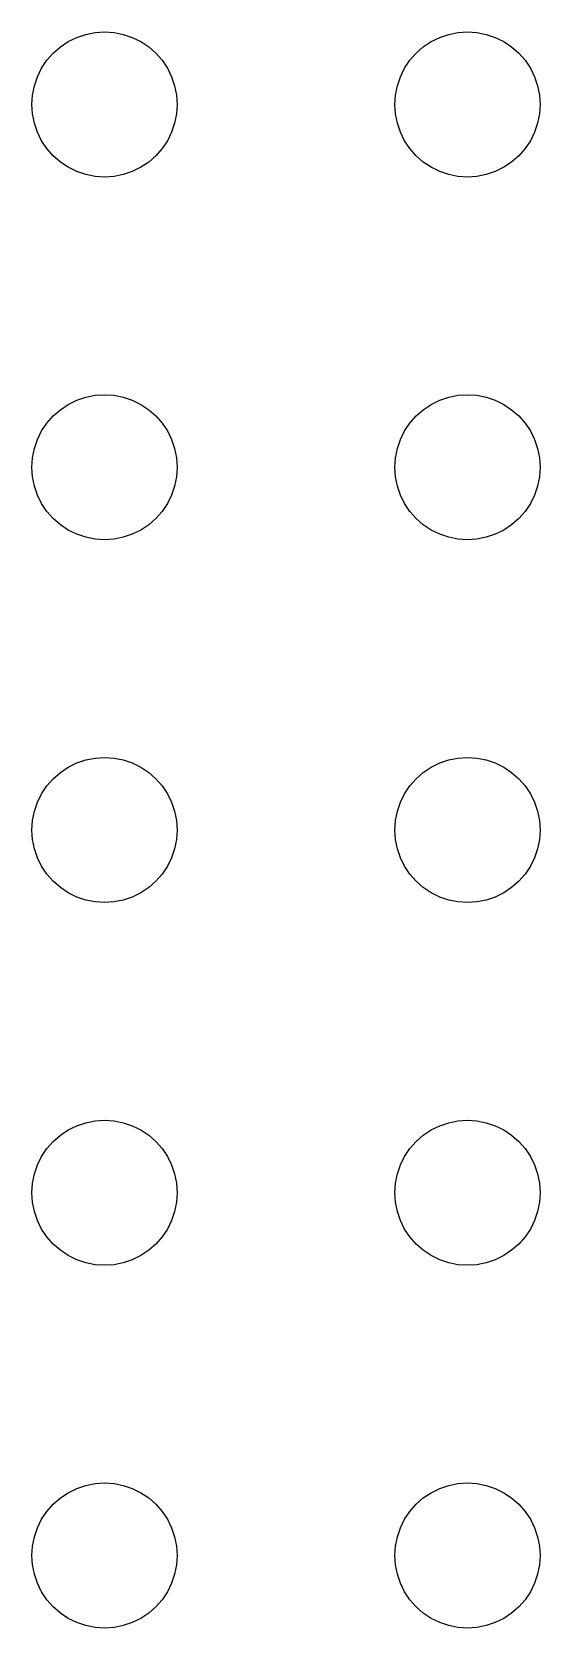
# Model space of a CAD drawing. Header units: metres. Extents: x -149 to 149, y -149 to 149.
# Drawn here: x 4.5 to 25.5, y 4.5 to 70.5 of the extents above; entities that cross this region are included whole.
import ezdxf

# ---------------------------------------------------------------- set-up
doc = ezdxf.new("R2010")
doc.units = ezdxf.units.M

msp = doc.modelspace()

# ---------------------------------------------------------------- linework, layer by layer
for p, q in [((5.67371, 69.8801), (6, 70.0981)), ((6, 70.0981), (6.35194, 70.2716)), ((6.35194, 70.2716), (6.72354, 70.3978)), ((6.72354, 70.3978), (7.10841, 70.4743)), ((7.10841, 70.4743), (7.5, 70.5)), ((7.5, 70.5), (7.89157, 70.4743)), ((7.89157, 70.4743), (8.27644, 70.3978)), ((8.27644, 70.3978), (8.64804, 70.2716)), ((8.64804, 70.2716), (9, 70.0981)), ((9, 70.0981), (9.32628, 69.8801)), ((20.6737, 69.8801), (21, 70.0981)), ((21, 70.0981), (21.3519, 70.2716)), ((21.3519, 70.2716), (21.7235, 70.3978)), ((21.7235, 70.3978), (22.1084, 70.4743)), ((22.1084, 70.4743), (22.5, 70.5)), ((22.5, 70.5), (22.8916, 70.4743)), ((22.8916, 70.4743), (23.2764, 70.3978)), ((23.2764, 70.3978), (23.648, 70.2716)), ((23.648, 70.2716), (24, 70.0981)), ((24, 70.0981), (24.3263, 69.8801)), ((4.90192, 69), (5.11993, 69.3263)), ((5.11993, 69.3263), (5.37868, 69.6213)), ((5.37868, 69.6213), (5.67371, 69.8801)), ((9.32628, 69.8801), (9.62131, 69.6213)), ((9.62131, 69.6213), (9.88005, 69.3263)), ((9.88005, 69.3263), (10.0981, 69)), ((19.9019, 69), (20.1199, 69.3263)), ((20.1199, 69.3263), (20.3787, 69.6213)), ((20.3787, 69.6213), (20.6737, 69.8801)), ((24.3263, 69.8801), (24.6213, 69.6213)), ((24.6213, 69.6213), (24.8801, 69.3263)), ((24.8801, 69.3263), (25.0981, 69)), ((4.60222, 68.2765), (4.72835, 68.648)), ((4.72835, 68.648), (4.90192, 69)), ((10.0981, 69), (10.2716, 68.648)), ((10.2716, 68.648), (10.3978, 68.2765)), ((19.6022, 68.2765), (19.7283, 68.648)), ((19.7283, 68.648), (19.9019, 69)), ((25.0981, 69), (25.2716, 68.648)), ((25.2716, 68.648), (25.3978, 68.2765)), ((4.52567, 67.8916), (4.60222, 68.2765)), ((10.3978, 68.2765), (10.4743, 67.8916)), ((19.5257, 67.8916), (19.6022, 68.2765)), ((25.3978, 68.2765), (25.4743, 67.8916)), ((4.5, 67.5), (4.52567, 67.8916)), ((4.52567, 67.1084), (4.5, 67.5)), ((10.4743, 67.8916), (10.5, 67.5)), ((10.5, 67.5), (10.4743, 67.1084)), ((19.5, 67.5), (19.5257, 67.8916)), ((19.5257, 67.1084), (19.5, 67.5)), ((25.4743, 67.8916), (25.5, 67.5)), ((25.5, 67.5), (25.4743, 67.1084)), ((4.60222, 66.7235), (4.52567, 67.1084)), ((4.72835, 66.3519), (4.60222, 66.7235)), ((10.3978, 66.7235), (10.2716, 66.3519)), ((10.4743, 67.1084), (10.3978, 66.7235)), ((19.6022, 66.7235), (19.5257, 67.1084)), ((19.7283, 66.3519), (19.6022, 66.7235)), ((25.3978, 66.7235), (25.2716, 66.3519)), ((25.4743, 67.1084), (25.3978, 66.7235)), ((4.90192, 66), (4.72835, 66.3519)), ((5.11993, 65.6737), (4.90192, 66)), ((10.0981, 66), (9.88005, 65.6737)), ((10.2716, 66.3519), (10.0981, 66)), ((19.9019, 66), (19.7283, 66.3519)), ((20.1199, 65.6737), (19.9019, 66)), ((25.0981, 66), (24.8801, 65.6737)), ((25.2716, 66.3519), (25.0981, 66)), ((5.37868, 65.3787), (5.11993, 65.6737)), ((5.67371, 65.1199), (5.37868, 65.3787)), ((9.62131, 65.3787), (9.32628, 65.1199)), ((9.88005, 65.6737), (9.62131, 65.3787)), ((20.3787, 65.3787), (20.1199, 65.6737)), ((20.6737, 65.1199), (20.3787, 65.3787)), ((24.6213, 65.3787), (24.3263, 65.1199)), ((24.8801, 65.6737), (24.6213, 65.3787)), ((6, 64.9019), (5.67371, 65.1199)), ((6.35194, 64.7284), (6, 64.9019)), ((6.72354, 64.6022), (6.35194, 64.7284)), ((8.64804, 64.7284), (8.27644, 64.6022)), ((9, 64.9019), (8.64804, 64.7284)), ((9.32628, 65.1199), (9, 64.9019)), ((21, 64.9019), (20.6737, 65.1199)), ((21.3519, 64.7284), (21, 64.9019)), ((21.7235, 64.6022), (21.3519, 64.7284)), ((23.648, 64.7284), (23.2764, 64.6022)), ((24, 64.9019), (23.648, 64.7284)), ((24.3263, 65.1199), (24, 64.9019)), ((7.10841, 64.5257), (6.72354, 64.6022)), ((7.5, 64.5), (7.10841, 64.5257)), ((7.89157, 64.5257), (7.5, 64.5)), ((8.27644, 64.6022), (7.89157, 64.5257)), ((22.1084, 64.5257), (21.7235, 64.6022)), ((22.5, 64.5), (22.1084, 64.5257)), ((22.8916, 64.5257), (22.5, 64.5)), ((23.2764, 64.6022), (22.8916, 64.5257)), ((6.72354, 55.3978), (7.10841, 55.4743)), ((7.10841, 55.4743), (7.5, 55.5)), ((7.5, 55.5), (7.89157, 55.4743)), ((7.89157, 55.4743), (8.27644, 55.3978)), ((21.7235, 55.3978), (22.1084, 55.4743)), ((22.1084, 55.4743), (22.5, 55.5)), ((22.5, 55.5), (22.8916, 55.4743)), ((22.8916, 55.4743), (23.2764, 55.3978)), ((5.37868, 54.6213), (5.67371, 54.8801)), ((5.67371, 54.8801), (6, 55.0981)), ((6, 55.0981), (6.35194, 55.2716)), ((6.35194, 55.2716), (6.72354, 55.3978)), ((8.27644, 55.3978), (8.64804, 55.2716)), ((8.64804, 55.2716), (9, 55.0981)), ((9, 55.0981), (9.32628, 54.8801)), ((9.32628, 54.8801), (9.62131, 54.6213)), ((20.3787, 54.6213), (20.6737, 54.8801)), ((20.6737, 54.8801), (21, 55.0981)), ((21, 55.0981), (21.3519, 55.2716)), ((21.3519, 55.2716), (21.7235, 55.3978)), ((23.2764, 55.3978), (23.648, 55.2716)), ((23.648, 55.2716), (24, 55.0981)), ((24, 55.0981), (24.3263, 54.8801)), ((24.3263, 54.8801), (24.6213, 54.6213)), ((4.90192, 54), (5.11993, 54.3263)), ((5.11993, 54.3263), (5.37868, 54.6213)), ((9.62131, 54.6213), (9.88005, 54.3263)), ((9.88005, 54.3263), (10.0981, 54)), ((19.9019, 54), (20.1199, 54.3263)), ((20.1199, 54.3263), (20.3787, 54.6213)), ((24.6213, 54.6213), (24.8801, 54.3263)), ((24.8801, 54.3263), (25.0981, 54)), ((4.60222, 53.2765), (4.72835, 53.648)), ((4.72835, 53.648), (4.90192, 54)), ((10.0981, 54), (10.2716, 53.648)), ((10.2716, 53.648), (10.3978, 53.2765)), ((19.6022, 53.2765), (19.7283, 53.648)), ((19.7283, 53.648), (19.9019, 54)), ((25.0981, 54), (25.2716, 53.648)), ((25.2716, 53.648), (25.3978, 53.2765)), ((4.5, 52.5), (4.52567, 52.8916)), ((4.52567, 52.8916), (4.60222, 53.2765)), ((10.3978, 53.2765), (10.4743, 52.8916)), ((10.4743, 52.8916), (10.5, 52.5)), ((19.5, 52.5), (19.5257, 52.8916)), ((19.5257, 52.8916), (19.6022, 53.2765)), ((25.3978, 53.2765), (25.4743, 52.8916)), ((25.4743, 52.8916), (25.5, 52.5)), ((4.52567, 52.1084), (4.5, 52.5)), ((10.5, 52.5), (10.4743, 52.1084)), ((19.5257, 52.1084), (19.5, 52.5)), ((25.5, 52.5), (25.4743, 52.1084)), ((4.60222, 51.7235), (4.52567, 52.1084)), ((4.72835, 51.3519), (4.60222, 51.7235)), ((10.3978, 51.7235), (10.2716, 51.3519)), ((10.4743, 52.1084), (10.3978, 51.7235)), ((19.6022, 51.7235), (19.5257, 52.1084)), ((19.7283, 51.3519), (19.6022, 51.7235)), ((25.3978, 51.7235), (25.2716, 51.3519)), ((25.4743, 52.1084), (25.3978, 51.7235)), ((4.90192, 51), (4.72835, 51.3519)), ((5.11993, 50.6737), (4.90192, 51)), ((10.0981, 51), (9.88005, 50.6737)), ((10.2716, 51.3519), (10.0981, 51)), ((19.9019, 51), (19.7283, 51.3519)), ((20.1199, 50.6737), (19.9019, 51)), ((25.0981, 51), (24.8801, 50.6737)), ((25.2716, 51.3519), (25.0981, 51)), ((5.37868, 50.3787), (5.11993, 50.6737)), ((5.67371, 50.1199), (5.37868, 50.3787)), ((9.62131, 50.3787), (9.32628, 50.1199)), ((9.88005, 50.6737), (9.62131, 50.3787)), ((20.3787, 50.3787), (20.1199, 50.6737)), ((20.6737, 50.1199), (20.3787, 50.3787)), ((24.6213, 50.3787), (24.3263, 50.1199)), ((24.8801, 50.6737), (24.6213, 50.3787)), ((6, 49.9019), (5.67371, 50.1199)), ((6.35194, 49.7284), (6, 49.9019)), ((6.72354, 49.6022), (6.35194, 49.7284)), ((7.10841, 49.5257), (6.72354, 49.6022)), ((7.5, 49.5), (7.10841, 49.5257)), ((7.89157, 49.5257), (7.5, 49.5)), ((8.27644, 49.6022), (7.89157, 49.5257)), ((8.64804, 49.7284), (8.27644, 49.6022)), ((9, 49.9019), (8.64804, 49.7284)), ((9.32628, 50.1199), (9, 49.9019)), ((21, 49.9019), (20.6737, 50.1199)), ((21.3519, 49.7284), (21, 49.9019)), ((21.7235, 49.6022), (21.3519, 49.7284)), ((22.1084, 49.5257), (21.7235, 49.6022)), ((22.5, 49.5), (22.1084, 49.5257)), ((22.8916, 49.5257), (22.5, 49.5)), ((23.2764, 49.6022), (22.8916, 49.5257)), ((23.648, 49.7284), (23.2764, 49.6022)), ((24, 49.9019), (23.648, 49.7284)), ((24.3263, 50.1199), (24, 49.9019)), ((6, 40.0981), (6.35194, 40.2716)), ((6.35194, 40.2716), (6.72354, 40.3978)), ((6.72354, 40.3978), (7.10841, 40.4743)), ((7.10841, 40.4743), (7.5, 40.5)), ((7.5, 40.5), (7.89157, 40.4743)), ((7.89157, 40.4743), (8.27644, 40.3978)), ((8.27644, 40.3978), (8.64804, 40.2716)), ((8.64804, 40.2716), (9, 40.0981)), ((21, 40.0981), (21.3519, 40.2716)), ((21.3519, 40.2716), (21.7235, 40.3978)), ((21.7235, 40.3978), (22.1084, 40.4743)), ((22.1084, 40.4743), (22.5, 40.5)), ((22.5, 40.5), (22.8916, 40.4743)), ((22.8916, 40.4743), (23.2764, 40.3978)), ((23.2764, 40.3978), (23.648, 40.2716)), ((23.648, 40.2716), (24, 40.0981)), ((5.11993, 39.3263), (5.37868, 39.6213)), ((5.37868, 39.6213), (5.67371, 39.8801)), ((5.67371, 39.8801), (6, 40.0981)), ((9, 40.0981), (9.32628, 39.8801)), ((9.32628, 39.8801), (9.62131, 39.6213)), ((9.62131, 39.6213), (9.88005, 39.3263)), ((20.1199, 39.3263), (20.3787, 39.6213)), ((20.3787, 39.6213), (20.6737, 39.8801)), ((20.6737, 39.8801), (21, 40.0981)), ((24, 40.0981), (24.3263, 39.8801)), ((24.3263, 39.8801), (24.6213, 39.6213)), ((24.6213, 39.6213), (24.8801, 39.3263)), ((4.72835, 38.648), (4.90192, 39)), ((4.90192, 39), (5.11993, 39.3263)), ((9.88005, 39.3263), (10.0981, 39)), ((10.0981, 39), (10.2716, 38.648)), ((19.7283, 38.648), (19.9019, 39)), ((19.9019, 39), (20.1199, 39.3263)), ((24.8801, 39.3263), (25.0981, 39)), ((25.0981, 39), (25.2716, 38.648)), ((4.60222, 38.2765), (4.72835, 38.648)), ((10.2716, 38.648), (10.3978, 38.2765)), ((19.6022, 38.2765), (19.7283, 38.648)), ((25.2716, 38.648), (25.3978, 38.2765)), ((4.5, 37.5), (4.52567, 37.8916)), ((4.52567, 37.8916), (4.60222, 38.2765)), ((10.3978, 38.2765), (10.4743, 37.8916)), ((10.4743, 37.8916), (10.5, 37.5)), ((19.5, 37.5), (19.5257, 37.8916)), ((19.5257, 37.8916), (19.6022, 38.2765)), ((25.3978, 38.2765), (25.4743, 37.8916)), ((25.4743, 37.8916), (25.5, 37.5)), ((4.52567, 37.1084), (4.5, 37.5)), ((4.60222, 36.7235), (4.52567, 37.1084)), ((10.4743, 37.1084), (10.3978, 36.7235)), ((10.5, 37.5), (10.4743, 37.1084)), ((19.5257, 37.1084), (19.5, 37.5)), ((19.6022, 36.7235), (19.5257, 37.1084)), ((25.4743, 37.1084), (25.3978, 36.7235)), ((25.5, 37.5), (25.4743, 37.1084)), ((4.72835, 36.3519), (4.60222, 36.7235)), ((4.90192, 36), (4.72835, 36.3519)), ((10.2716, 36.3519), (10.0981, 36)), ((10.3978, 36.7235), (10.2716, 36.3519)), ((19.7283, 36.3519), (19.6022, 36.7235)), ((19.9019, 36), (19.7283, 36.3519)), ((25.2716, 36.3519), (25.0981, 36)), ((25.3978, 36.7235), (25.2716, 36.3519)), ((5.11993, 35.6737), (4.90192, 36)), ((5.37868, 35.3787), (5.11993, 35.6737)), ((9.88005, 35.6737), (9.62131, 35.3787)), ((10.0981, 36), (9.88005, 35.6737)), ((20.1199, 35.6737), (19.9019, 36)), ((20.3787, 35.3787), (20.1199, 35.6737)), ((24.8801, 35.6737), (24.6213, 35.3787)), ((25.0981, 36), (24.8801, 35.6737)), ((5.67371, 35.1199), (5.37868, 35.3787)), ((6, 34.9019), (5.67371, 35.1199)), ((9.32628, 35.1199), (9, 34.9019)), ((9.62131, 35.3787), (9.32628, 35.1199)), ((20.6737, 35.1199), (20.3787, 35.3787)), ((21, 34.9019), (20.6737, 35.1199)), ((24.3263, 35.1199), (24, 34.9019)), ((24.6213, 35.3787), (24.3263, 35.1199)), ((6.35194, 34.7284), (6, 34.9019)), ((6.72354, 34.6022), (6.35194, 34.7284)), ((7.10841, 34.5257), (6.72354, 34.6022)), ((7.5, 34.5), (7.10841, 34.5257)), ((7.89157, 34.5257), (7.5, 34.5)), ((8.27644, 34.6022), (7.89157, 34.5257)), ((8.64804, 34.7284), (8.27644, 34.6022)), ((9, 34.9019), (8.64804, 34.7284)), ((21.3519, 34.7284), (21, 34.9019)), ((21.7235, 34.6022), (21.3519, 34.7284)), ((22.1084, 34.5257), (21.7235, 34.6022)), ((22.5, 34.5), (22.1084, 34.5257)), ((22.8916, 34.5257), (22.5, 34.5)), ((23.2764, 34.6022), (22.8916, 34.5257)), ((23.648, 34.7284), (23.2764, 34.6022)), ((24, 34.9019), (23.648, 34.7284)), ((5.67371, 24.8801), (6, 25.0981)), ((6, 25.0981), (6.35194, 25.2716)), ((6.35194, 25.2716), (6.72354, 25.3978)), ((6.72354, 25.3978), (7.10841, 25.4743)), ((7.10841, 25.4743), (7.5, 25.5)), ((7.5, 25.5), (7.89157, 25.4743)), ((7.89157, 25.4743), (8.27644, 25.3978)), ((8.27644, 25.3978), (8.64804, 25.2716)), ((8.64804, 25.2716), (9, 25.0981)), ((9, 25.0981), (9.32628, 24.8801)), ((20.6737, 24.8801), (21, 25.0981)), ((21, 25.0981), (21.3519, 25.2716)), ((21.3519, 25.2716), (21.7235, 25.3978)), ((21.7235, 25.3978), (22.1084, 25.4743)), ((22.1084, 25.4743), (22.5, 25.5)), ((22.5, 25.5), (22.8916, 25.4743)), ((22.8916, 25.4743), (23.2764, 25.3978)), ((23.2764, 25.3978), (23.648, 25.2716)), ((23.648, 25.2716), (24, 25.0981)), ((24, 25.0981), (24.3263, 24.8801)), ((5.11993, 24.3263), (5.37868, 24.6213)), ((5.37868, 24.6213), (5.67371, 24.8801)), ((9.32628, 24.8801), (9.62131, 24.6213)), ((9.62131, 24.6213), (9.88005, 24.3263)), ((20.1199, 24.3263), (20.3787, 24.6213)), ((20.3787, 24.6213), (20.6737, 24.8801)), ((24.3263, 24.8801), (24.6213, 24.6213)), ((24.6213, 24.6213), (24.8801, 24.3263)), ((4.72835, 23.648), (4.90192, 24)), ((4.90192, 24), (5.11993, 24.3263)), ((9.88005, 24.3263), (10.0981, 24)), ((10.0981, 24), (10.2716, 23.648)), ((19.7283, 23.648), (19.9019, 24)), ((19.9019, 24), (20.1199, 24.3263)), ((24.8801, 24.3263), (25.0981, 24)), ((25.0981, 24), (25.2716, 23.648)), ((4.52567, 22.8916), (4.60222, 23.2764)), ((4.60222, 23.2764), (4.72835, 23.648)), ((10.2716, 23.648), (10.3978, 23.2764)), ((10.3978, 23.2764), (10.4743, 22.8916)), ((19.5257, 22.8916), (19.6022, 23.2764)), ((19.6022, 23.2764), (19.7283, 23.648)), ((25.2716, 23.648), (25.3978, 23.2764)), ((25.3978, 23.2764), (25.4743, 22.8916)), ((4.5, 22.5), (4.52567, 22.8916)), ((4.52567, 22.1084), (4.5, 22.5)), ((10.4743, 22.8916), (10.5, 22.5)), ((10.5, 22.5), (10.4743, 22.1084)), ((19.5, 22.5), (19.5257, 22.8916)), ((19.5257, 22.1084), (19.5, 22.5)), ((25.4743, 22.8916), (25.5, 22.5)), ((25.5, 22.5), (25.4743, 22.1084)), ((4.60222, 21.7235), (4.52567, 22.1084)), ((10.4743, 22.1084), (10.3978, 21.7235)), ((19.6022, 21.7235), (19.5257, 22.1084)), ((25.4743, 22.1084), (25.3978, 21.7235)), ((4.72835, 21.3519), (4.60222, 21.7235)), ((4.90192, 21), (4.72835, 21.3519)), ((10.2716, 21.3519), (10.0981, 21)), ((10.3978, 21.7235), (10.2716, 21.3519)), ((19.7283, 21.3519), (19.6022, 21.7235)), ((19.9019, 21), (19.7283, 21.3519)), ((25.2716, 21.3519), (25.0981, 21)), ((25.3978, 21.7235), (25.2716, 21.3519)), ((5.11993, 20.6737), (4.90192, 21)), ((5.37868, 20.3787), (5.11993, 20.6737)), ((9.88005, 20.6737), (9.62131, 20.3787)), ((10.0981, 21), (9.88005, 20.6737)), ((20.1199, 20.6737), (19.9019, 21)), ((20.3787, 20.3787), (20.1199, 20.6737)), ((24.8801, 20.6737), (24.6213, 20.3787)), ((25.0981, 21), (24.8801, 20.6737)), ((5.67371, 20.1199), (5.37868, 20.3787)), ((6, 19.9019), (5.67371, 20.1199)), ((6.35194, 19.7283), (6, 19.9019)), ((9, 19.9019), (8.64804, 19.7283)), ((9.32628, 20.1199), (9, 19.9019)), ((9.62131, 20.3787), (9.32628, 20.1199)), ((20.6737, 20.1199), (20.3787, 20.3787)), ((21, 19.9019), (20.6737, 20.1199)), ((21.3519, 19.7283), (21, 19.9019)), ((24, 19.9019), (23.648, 19.7283)), ((24.3263, 20.1199), (24, 19.9019)), ((24.6213, 20.3787), (24.3263, 20.1199)), ((6.72354, 19.6022), (6.35194, 19.7283)), ((7.10841, 19.5257), (6.72354, 19.6022)), ((7.5, 19.5), (7.10841, 19.5257)), ((7.89157, 19.5257), (7.5, 19.5)), ((8.27644, 19.6022), (7.89157, 19.5257)), ((8.64804, 19.7283), (8.27644, 19.6022)), ((21.7235, 19.6022), (21.3519, 19.7283)), ((22.1084, 19.5257), (21.7235, 19.6022)), ((22.5, 19.5), (22.1084, 19.5257)), ((22.8916, 19.5257), (22.5, 19.5)), ((23.2764, 19.6022), (22.8916, 19.5257)), ((23.648, 19.7283), (23.2764, 19.6022)), ((5.67371, 9.88005), (6, 10.0981)), ((6, 10.0981), (6.35194, 10.2716)), ((6.35194, 10.2716), (6.72354, 10.3978)), ((6.72354, 10.3978), (7.10841, 10.4743)), ((7.10841, 10.4743), (7.5, 10.5)), ((7.5, 10.5), (7.89157, 10.4743)), ((7.89157, 10.4743), (8.27644, 10.3978)), ((8.27644, 10.3978), (8.64804, 10.2716)), ((8.64804, 10.2716), (9, 10.0981)), ((9, 10.0981), (9.32628, 9.88005)), ((20.6737, 9.88005), (21, 10.0981)), ((21, 10.0981), (21.3519, 10.2716)), ((21.3519, 10.2716), (21.7235, 10.3978)), ((21.7235, 10.3978), (22.1084, 10.4743)), ((22.1084, 10.4743), (22.5, 10.5)), ((22.5, 10.5), (22.8916, 10.4743)), ((22.8916, 10.4743), (23.2764, 10.3978)), ((23.2764, 10.3978), (23.648, 10.2716)), ((23.648, 10.2716), (24, 10.0981)), ((24, 10.0981), (24.3263, 9.88005)), ((4.90192, 9), (5.11993, 9.32628)), ((5.11993, 9.32628), (5.37868, 9.62131)), ((5.37868, 9.62131), (5.67371, 9.88005)), ((9.32628, 9.88005), (9.62131, 9.62131)), ((9.62131, 9.62131), (9.88005, 9.32628)), ((9.88005, 9.32628), (10.0981, 9)), ((19.9019, 9), (20.1199, 9.32628)), ((20.1199, 9.32628), (20.3787, 9.62131)), ((20.3787, 9.62131), (20.6737, 9.88005)), ((24.3263, 9.88005), (24.6213, 9.62131)), ((24.6213, 9.62131), (24.8801, 9.32628)), ((24.8801, 9.32628), (25.0981, 9)), ((4.60222, 8.27644), (4.72835, 8.64804)), ((4.72835, 8.64804), (4.90192, 9)), ((10.0981, 9), (10.2716, 8.64804)), ((10.2716, 8.64804), (10.3978, 8.27644)), ((19.6022, 8.27644), (19.7283, 8.64804)), ((19.7283, 8.64804), (19.9019, 9)), ((25.0981, 9), (25.2716, 8.64804)), ((25.2716, 8.64804), (25.3978, 8.27644)), ((4.52567, 7.89157), (4.60222, 8.27644)), ((10.3978, 8.27644), (10.4743, 7.89157)), ((19.5257, 7.89157), (19.6022, 8.27644)), ((25.3978, 8.27644), (25.4743, 7.89157)), ((4.5, 7.5), (4.52567, 7.89157)), ((4.52567, 7.10841), (4.5, 7.5)), ((10.4743, 7.89157), (10.5, 7.5)), ((10.5, 7.5), (10.4743, 7.10841)), ((19.5, 7.5), (19.5257, 7.89157)), ((19.5257, 7.10841), (19.5, 7.5)), ((25.4743, 7.89157), (25.5, 7.5)), ((25.5, 7.5), (25.4743, 7.10841)), ((4.60222, 6.72354), (4.52567, 7.10841)), ((4.72835, 6.35194), (4.60222, 6.72354)), ((10.3978, 6.72354), (10.2716, 6.35194)), ((10.4743, 7.10841), (10.3978, 6.72354)), ((19.6022, 6.72354), (19.5257, 7.10841)), ((19.7283, 6.35194), (19.6022, 6.72354)), ((25.3978, 6.72354), (25.2716, 6.35194)), ((25.4743, 7.10841), (25.3978, 6.72354)), ((4.90192, 6), (4.72835, 6.35194)), ((5.11993, 5.67371), (4.90192, 6)), ((10.0981, 6), (9.88005, 5.67371)), ((10.2716, 6.35194), (10.0981, 6)), ((19.9019, 6), (19.7283, 6.35194)), ((20.1199, 5.67371), (19.9019, 6)), ((25.0981, 6), (24.8801, 5.67371)), ((25.2716, 6.35194), (25.0981, 6)), ((5.37868, 5.37868), (5.11993, 5.67371)), ((5.67371, 5.11993), (5.37868, 5.37868)), ((9.62131, 5.37868), (9.32628, 5.11993)), ((9.88005, 5.67371), (9.62131, 5.37868)), ((20.3787, 5.37868), (20.1199, 5.67371)), ((20.6737, 5.11993), (20.3787, 5.37868)), ((24.6213, 5.37868), (24.3263, 5.11993)), ((24.8801, 5.67371), (24.6213, 5.37868)), ((6, 4.90192), (5.67371, 5.11993)), ((6.35194, 4.72835), (6, 4.90192)), ((6.72354, 4.60222), (6.35194, 4.72835)), ((8.64804, 4.72835), (8.27644, 4.60222)), ((9, 4.90192), (8.64804, 4.72835)), ((9.32628, 5.11993), (9, 4.90192)), ((21, 4.90192), (20.6737, 5.11993)), ((21.3519, 4.72835), (21, 4.90192)), ((21.7235, 4.60222), (21.3519, 4.72835)), ((23.648, 4.72835), (23.2764, 4.60222)), ((24, 4.90192), (23.648, 4.72835)), ((24.3263, 5.11993), (24, 4.90192)), ((7.10841, 4.52567), (6.72354, 4.60222)), ((7.5, 4.5), (7.10841, 4.52567)), ((7.89157, 4.52567), (7.5, 4.5)), ((8.27644, 4.60222), (7.89157, 4.52567)), ((22.1084, 4.52567), (21.7235, 4.60222)), ((22.5, 4.5), (22.1084, 4.52567)), ((22.8916, 4.52567), (22.5, 4.5)), ((23.2764, 4.60222), (22.8916, 4.52567))]:
    msp.add_line(p, q)

doc.saveas('drawing.dxf')
